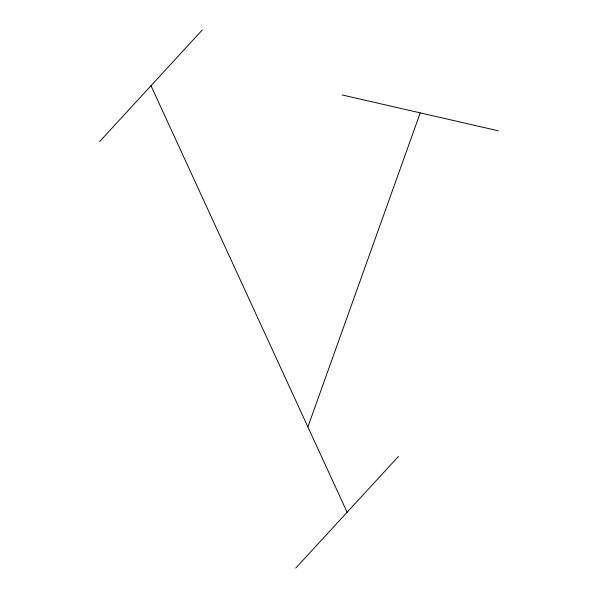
<?xml version="1.0" encoding="UTF-8"?>
<svg xmlns="http://www.w3.org/2000/svg" width="598" height="598" viewBox="0 0 598 598"><rect width="100%" height="100%" fill="white"/><g stroke="black" fill="none" stroke-linecap="round" stroke-linejoin="round"><path stroke-width="0.9" d="M307.888 426.957L420.23 112.88M99.634 141.569L202.341 29.9M295.756 568.1L398.47 456.431M342.093 94.94L498.366 130.82M150.988 85.738L347.117 512.262"/></g></svg>
